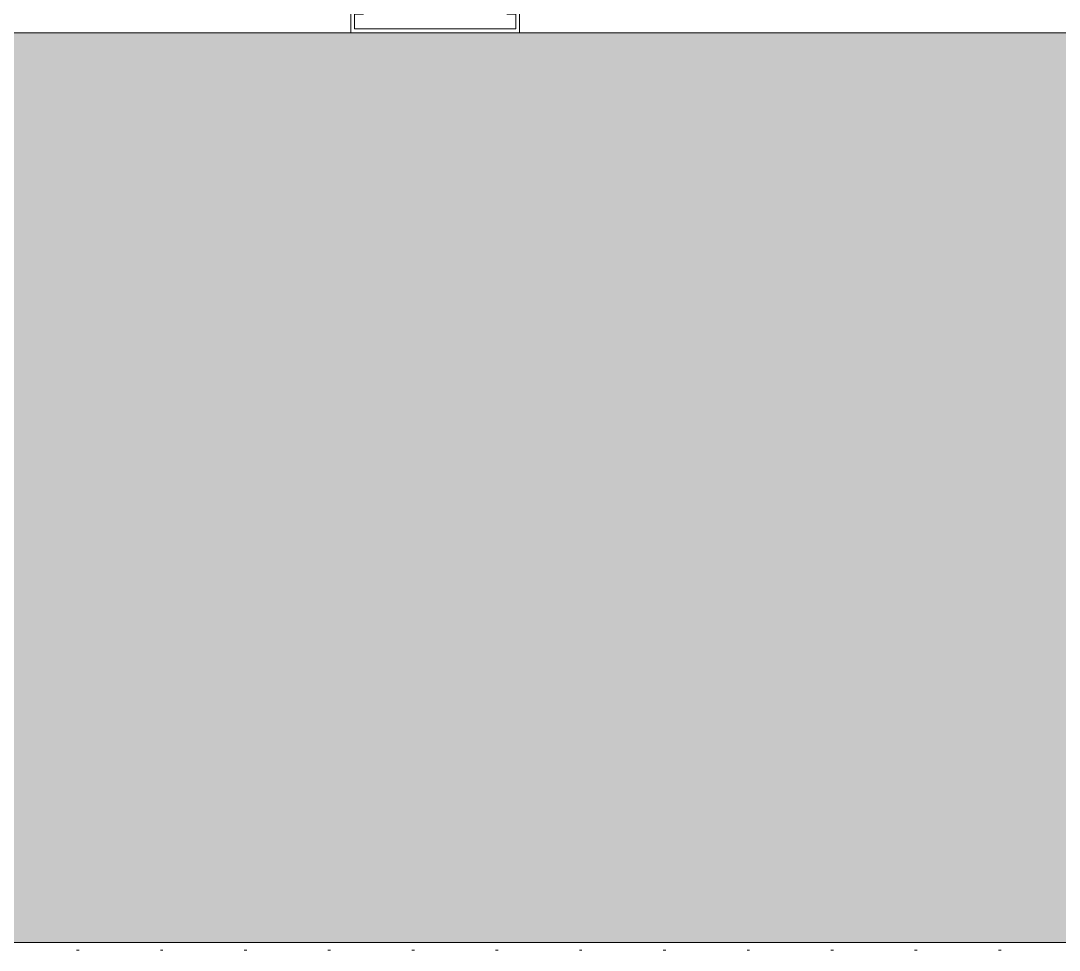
# Model space of a CAD drawing. Extents: x -2598 to 23780, y 0 to 8114.
# Drawn here: x 2139.89 to 2179.85, y 284.7 to 320.46 of the extents above; entities that cross this region are included whole.
import ezdxf

# ---------------------------------------------------------------- set-up
doc = ezdxf.new("R2010")
doc.units = 0
doc.header["$LTSCALE"] = 25
doc.header["$MEASUREMENT"] = 0
doc.linetypes.add('DOT2', pattern=[0.125, 0, -0.125])
for name, color, linetype, lineweight in [('06D', 9, 'Continuous', 9), ('09', 9, 'Continuous', 9), ('10', 9, 'Continuous', 9), ('20', 9, 'DOT2', 9), ('40B', 9, 'Continuous', 9)]:
    doc.layers.add(name, color=color, linetype=linetype, lineweight=lineweight)

# ---------------------------------------------------------------- blocks, each defined once
blk = doc.blocks.new('*U457')
at = {"layer": '10'}
blk.add_lwpolyline([(-3.1, -24.85), (-3.1, -24.28), (-2.775, -24.28, 1), (-2.775, -24.13), (-3.1, -24.13), (-3.1, -23.65), (-3.015, -23.601, 0.339454), (-3.001, -23.567), (-3.142, -23.041, 0.876976), (-3.25, -23.055), (-3.25, -25), (3.25, -25), (3.25, -23.055, 0.876976), (3.142, -23.041), (3.001, -23.567, 0.339454), (3.015, -23.601), (3.1, -23.65), (3.1, -24.13), (2.775, -24.13, 1), (2.775, -24.28), (3.1, -24.28), (3.1, -24.85)], format="xyb", close=True, dxfattribs=at)
blk = doc.blocks.new('p-zemin kat')
at = {"layer": '09'}
h = blk.add_hatch(dxfattribs=at)
h.set_pattern_fill('SQUARE', color=252, scale=20, style=0)
h.paths.add_polyline_path([(1719.557, 285), (3319.5, 285), (3319.5, 320), (1719.669, 320)])
at = {"layer": '06D'}
blk.add_lwpolyline([(1719.557, 285), (3319.5, 285), (3319.5, 320), (1719.669, 320)], close=True, dxfattribs=at)
blk.add_lwpolyline([(1719.669, 320), (3319.5, 320)], dxfattribs=at)
at = {"layer": '20'}
blk.add_lwpolyline([(1719.557, 284.7), (4822.793, 284.7), (4822.793, 2034.319)], dxfattribs=at)
at = {"layer": '40B'}
blk.add_lwpolyline([(3364.5, 343), (3319.5, 343), (3319.5, 319.998), (1719.669, 320), (1719.669, 326.925), (1719.557, 328.247, -0.047611), (1885.58, 764.592), (1935.267, 740.054, -0.306949), (4278.593, 2070.681), (4283.124, 2125.912, -0.05155), (4780.046, 2034.319), (4787.5, 2034.319), (4787.5, 320), (4025.505, 320), (4025.505, 570), (3319.5, 570), (3319.5, 427), (3364.5, 427), (3364.5, 343)], format="xyb", close=True, dxfattribs=at)
at = {"layer": '10'}
blk.add_blockref('*U457', (2155.833, 345), dxfattribs=at)

msp = doc.modelspace()

# ---------------------------------------------------------------- block references
at = {"layer": '10'}
msp.add_blockref('p-zemin kat', (0, 0), dxfattribs=at)

doc.saveas('drawing.dxf')
